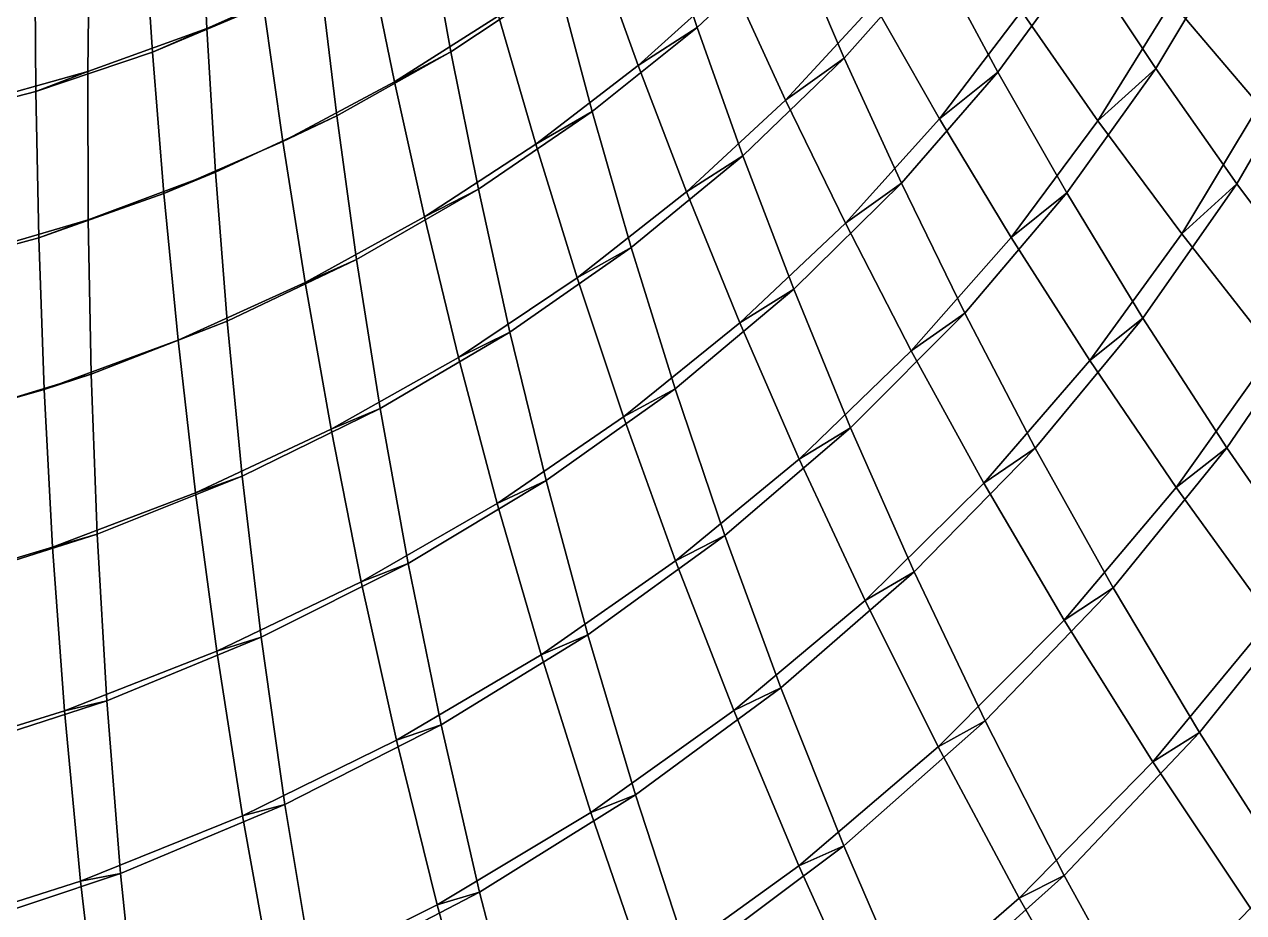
# Model space of a CAD drawing. Header units: metres. Extents: x -2184624 to 1125696, y -1900362 to 1900362.
# Drawn here: x -54499 to 217223, y -829668 to -631854 of the extents above; entities that cross this region are included whole.
import ezdxf

# ---------------------------------------------------------------- set-up
doc = ezdxf.new("R2010")
doc.units = ezdxf.units.M

msp = doc.modelspace()

# ---------------------------------------------------------------- linework, layer by layer
at = {"layer": '1'}
for points in [[(106311.33, -586715.3, 227194.83), (116724.2, -612525.06, 232742.3), (95419.22, -632519.75, 255315.92), (86287.414, -605025.7, 249606.55)], [(228441.95, -584960.7, 140758.81), (247906.98, -605997.6, 143625.12), (233449.92, -636762.44, 172460.73), (214577.38, -613387.1, 169449.06)], [(8333.978, -591928.3, 296747), (11428.114, -621492.1, 304171.9), (-13811.15, -632799.4, 322731.16), (-15217.92, -602048.56, 315168)], [(135839.6, -591542.5, 209004.34), (148505.39, -616531.4, 213841.36), (128230.28, -639358.4, 237723.64), (116724.2, -612525.06, 232742.3)], [(197346.31, -590759.3, 165954.2), (214577.38, -613387.1, 169449.06), (197680.16, -641671.6, 196420.25), (181269.16, -616867.5, 192792.16)], [(57490.008, -594223.75, 264517.16), (64335.727, -622185.7, 270984.03), (40570.33, -637982.4, 291384.34), (35238.26, -608581.6, 284783.38)], [(166318.62, -592930.3, 188640.03), (181269.16, -616867.5, 192792.16), (162448.34, -642478.25, 218127.55), (148505.39, -616531.4, 213841.36)], [(92023.39, -596927.44, 207324.55), (103050.484, -622329.94, 212436.95), (82309.84, -641007.9, 234837.77), (72580.164, -613960.56, 229524.77)], [(-4922.662, -598559.44, 277058.38), (-1210.786, -627658.25, 284162.6), (-25915.357, -638071.5, 302708.28), (-27938.646, -607800.56, 295435.44)], [(214526.95, -600469.06, 120515.016), (234738.89, -621177.5, 122754.22), (220718.2, -649841.06, 151077.08), (201167.94, -626877, 148636.44)], [(-15217.92, -602048.56, 315168), (-13811.15, -632799.4, 322731.16), (-40341.93, -642368.2, 340508.25), (-39957.086, -610547, 332833.84)], [(-25915.357, -638071.5, 302708.28), (-13811.15, -632799.4, 322731.16), (-15217.92, -602048.56, 315168), (-27938.646, -607800.56, 295435.44)], [(-27938.646, -607800.56, 295435.44), (-15217.92, -602048.56, 315168), (-13811.15, -632799.4, 322731.16), (-25915.357, -638071.5, 302708.28)], [(43743.203, -602425.9, 244671.45), (51194.492, -629940.44, 250766.89), (27982.383, -644651.9, 271093.97), (22052.129, -615723.25, 264829.94)], [(121586.95, -602773.1, 188964.88), (134876.58, -627366.9, 193331.7), (115155.28, -648720.25, 216990.42), (103050.484, -622329.94, 212436.95)], [(86287.414, -605025.7, 249606.55), (95419.22, -632519.75, 255315.92), (72032.65, -651274.7, 276793.28), (64335.727, -622185.7, 270984.03)], [(82309.84, -641007.9, 234837.77), (95419.22, -632519.75, 255315.92), (86287.414, -605025.7, 249606.55), (72580.164, -613960.56, 229524.77)], [(72580.164, -613960.56, 229524.77), (86287.414, -605025.7, 249606.55), (95419.22, -632519.75, 255315.92), (82309.84, -641007.9, 234837.77)], [(152121.88, -605362.06, 168469.03), (167718.84, -628921, 172108), (149429.72, -652878, 197151.14), (134876.58, -627366.9, 193331.7)], [(183251.12, -604605.3, 145706.58), (201167.94, -626877, 148636.44), (184765.03, -653299.9, 175222.06), (167718.84, -628921, 172108)], [(-27938.646, -607800.56, 295435.44), (-25915.357, -638071.5, 302708.28), (-51923.375, -646824.56, 320505.94), (-52155.203, -615493.1, 313093.22)], [(35238.26, -608581.6, 284783.38), (40570.33, -637982.4, 291384.34), (15119.504, -652226.9, 310865.9), (11428.114, -621492.1, 304171.9)], [(27982.383, -644651.9, 271093.97), (40570.33, -637982.4, 291384.34), (35238.26, -608581.6, 284783.38), (22052.129, -615723.25, 264829.94)], [(22052.129, -615723.25, 264829.94), (35238.26, -608581.6, 284783.38), (40570.33, -637982.4, 291384.34), (27982.383, -644651.9, 271093.97)], [(-39957.086, -610547, 332833.84), (-40341.93, -642368.2, 340508.25), (-68019.62, -650084.4, 357548.12), (-65749.97, -617317.25, 349783.5)], [(-51923.375, -646824.56, 320505.94), (-40341.93, -642368.2, 340508.25), (-39957.086, -610547, 332833.84), (-52155.203, -615493.1, 313093.22)], [(-52155.203, -615493.1, 313093.22), (-39957.086, -610547, 332833.84), (-40341.93, -642368.2, 340508.25), (-51923.375, -646824.56, 320505.94)], [(72580.164, -613960.56, 229524.77), (82309.84, -641007.9, 234837.77), (59476.008, -658552.44, 256217.4), (51194.492, -629940.44, 250766.89)], [(103050.484, -622329.94, 212436.95), (116724.2, -612525.06, 232742.3), (95419.22, -632519.75, 255315.92), (82309.84, -641007.9, 234837.77)], [(82309.84, -641007.9, 234837.77), (95419.22, -632519.75, 255315.92), (116724.2, -612525.06, 232742.3), (103050.484, -622329.94, 212436.95)], [(116724.2, -612525.06, 232742.3), (128230.28, -639358.4, 237723.64), (105592.66, -661114.25, 260366.83), (95419.22, -632519.75, 255315.92)], [(115155.28, -648720.25, 216990.42), (128230.28, -639358.4, 237723.64), (116724.2, -612525.06, 232742.3), (103050.484, -622329.94, 212436.95)], [(103050.484, -622329.94, 212436.95), (116724.2, -612525.06, 232742.3), (128230.28, -639358.4, 237723.64), (115155.28, -648720.25, 216990.42)], [(201167.94, -626877, 148636.44), (214577.38, -613387.1, 169449.06), (197680.16, -641671.6, 196420.25), (184765.03, -653299.9, 175222.06)], [(184765.03, -653299.9, 175222.06), (197680.16, -641671.6, 196420.25), (214577.38, -613387.1, 169449.06), (201167.94, -626877, 148636.44)], [(214577.38, -613387.1, 169449.06), (233449.92, -636762.44, 172460.73), (215715.53, -667347.8, 199442.75), (197680.16, -641671.6, 196420.25)], [(220718.2, -649841.06, 151077.08), (233449.92, -636762.44, 172460.73), (214577.38, -613387.1, 169449.06), (201167.94, -626877, 148636.44)], [(201167.94, -626877, 148636.44), (214577.38, -613387.1, 169449.06), (233449.92, -636762.44, 172460.73), (220718.2, -649841.06, 151077.08)], [(-52155.203, -615493.1, 313093.22), (-51923.375, -646824.56, 320505.94), (-79089.99, -653798.9, 337593.7), (-77438.58, -621527.5, 330064.06)], [(22052.129, -615723.25, 264829.94), (27982.383, -644651.9, 271093.97), (3073.49, -657902.5, 290552.47), (-1210.786, -627658.25, 284162.6)], [(134876.58, -627366.9, 193331.7), (148505.39, -616531.4, 213841.36), (128230.28, -639358.4, 237723.64), (115155.28, -648720.25, 216990.42)], [(115155.28, -648720.25, 216990.42), (128230.28, -639358.4, 237723.64), (148505.39, -616531.4, 213841.36), (134876.58, -627366.9, 193331.7)], [(148505.39, -616531.4, 213841.36), (162448.34, -642478.25, 218127.55), (140970.81, -667241.3, 242053.42), (128230.28, -639358.4, 237723.64)], [(149429.72, -652878, 197151.14), (162448.34, -642478.25, 218127.55), (148505.39, -616531.4, 213841.36), (134876.58, -627366.9, 193331.7)], [(134876.58, -627366.9, 193331.7), (148505.39, -616531.4, 213841.36), (162448.34, -642478.25, 218127.55), (149429.72, -652878, 197151.14)], [(167718.84, -628921, 172108), (181269.16, -616867.5, 192792.16), (162448.34, -642478.25, 218127.55), (149429.72, -652878, 197151.14)], [(149429.72, -652878, 197151.14), (162448.34, -642478.25, 218127.55), (181269.16, -616867.5, 192792.16), (167718.84, -628921, 172108)], [(181269.16, -616867.5, 192792.16), (197680.16, -641671.6, 196420.25), (177820.27, -669399.56, 221778.89), (162448.34, -642478.25, 218127.55)], [(184765.03, -653299.9, 175222.06), (197680.16, -641671.6, 196420.25), (181269.16, -616867.5, 192792.16), (167718.84, -628921, 172108)], [(167718.84, -628921, 172108), (181269.16, -616867.5, 192792.16), (197680.16, -641671.6, 196420.25), (184765.03, -653299.9, 175222.06)], [(-1210.786, -627658.25, 284162.6), (11428.114, -621492.1, 304171.9), (-13811.15, -632799.4, 322731.16), (-25915.357, -638071.5, 302708.28)], [(-25915.357, -638071.5, 302708.28), (-13811.15, -632799.4, 322731.16), (11428.114, -621492.1, 304171.9), (-1210.786, -627658.25, 284162.6)], [(11428.114, -621492.1, 304171.9), (15119.504, -652226.9, 310865.9), (-11877.299, -664752.06, 329485.56), (-13811.15, -632799.4, 322731.16)], [(3073.49, -657902.5, 290552.47), (15119.504, -652226.9, 310865.9), (11428.114, -621492.1, 304171.9), (-1210.786, -627658.25, 284162.6)], [(-1210.786, -627658.25, 284162.6), (11428.114, -621492.1, 304171.9), (15119.504, -652226.9, 310865.9), (3073.49, -657902.5, 290552.47)], [(51194.492, -629940.44, 250766.89), (64335.727, -622185.7, 270984.03), (40570.33, -637982.4, 291384.34), (27982.383, -644651.9, 271093.97)], [(27982.383, -644651.9, 271093.97), (40570.33, -637982.4, 291384.34), (64335.727, -622185.7, 270984.03), (51194.492, -629940.44, 250766.89)], [(64335.727, -622185.7, 270984.03), (72032.65, -651274.7, 276793.28), (46689.637, -668563.44, 297243.75), (40570.33, -637982.4, 291384.34)], [(59476.008, -658552.44, 256217.4), (72032.65, -651274.7, 276793.28), (64335.727, -622185.7, 270984.03), (51194.492, -629940.44, 250766.89)], [(51194.492, -629940.44, 250766.89), (64335.727, -622185.7, 270984.03), (72032.65, -651274.7, 276793.28), (59476.008, -658552.44, 256217.4)], [(103050.484, -622329.94, 212436.95), (115155.28, -648720.25, 216990.42), (93061.3, -669122.75, 239502.05), (82309.84, -641007.9, 234837.77)], [(-1210.786, -627658.25, 284162.6), (3073.49, -657902.5, 290552.47), (-23391.928, -669520.94, 309189.38), (-25915.357, -638071.5, 302708.28)], [(134876.58, -627366.9, 193331.7), (149429.72, -652878, 197151.14), (128475.875, -676123.3, 220898.98), (115155.28, -648720.25, 216990.42)], [(201167.94, -626877, 148636.44), (220718.2, -649841.06, 151077.08), (203420.06, -678501.3, 177730.1), (184765.03, -653299.9, 175222.06)], [(51194.492, -629940.44, 250766.89), (59476.008, -658552.44, 256217.4), (34675.95, -674733.44, 276630.38), (27982.383, -644651.9, 271093.97)], [(167718.84, -628921, 172108), (184765.03, -653299.9, 175222.06), (165394.55, -679321.06, 200339.08), (149429.72, -652878, 197151.14)], [(-25915.357, -638071.5, 302708.28), (-13811.15, -632799.4, 322731.16), (-40341.93, -642368.2, 340508.25), (-51923.375, -646824.56, 320505.94)], [(-51923.375, -646824.56, 320505.94), (-40341.93, -642368.2, 340508.25), (-13811.15, -632799.4, 322731.16), (-25915.357, -638071.5, 302708.28)], [(-13811.15, -632799.4, 322731.16), (-11877.299, -664752.06, 329485.56), (-40271.125, -675415.06, 347298.2), (-40341.93, -642368.2, 340508.25)], [(-23391.928, -669520.94, 309189.38), (-11877.299, -664752.06, 329485.56), (-13811.15, -632799.4, 322731.16), (-25915.357, -638071.5, 302708.28)], [(-25915.357, -638071.5, 302708.28), (-13811.15, -632799.4, 322731.16), (-11877.299, -664752.06, 329485.56), (-23391.928, -669520.94, 309189.38)], [(82309.84, -641007.9, 234837.77), (95419.22, -632519.75, 255315.92), (72032.65, -651274.7, 276793.28), (59476.008, -658552.44, 256217.4)], [(59476.008, -658552.44, 256217.4), (72032.65, -651274.7, 276793.28), (95419.22, -632519.75, 255315.92), (82309.84, -641007.9, 234837.77)], [(95419.22, -632519.75, 255315.92), (105592.66, -661114.25, 260366.83), (80712.016, -681530.4, 281853.94), (72032.65, -651274.7, 276793.28)], [(93061.3, -669122.75, 239502.05), (105592.66, -661114.25, 260366.83), (95419.22, -632519.75, 255315.92), (82309.84, -641007.9, 234837.77)], [(82309.84, -641007.9, 234837.77), (95419.22, -632519.75, 255315.92), (105592.66, -661114.25, 260366.83), (93061.3, -669122.75, 239502.05)], [(-25915.357, -638071.5, 302708.28), (-23391.928, -669520.94, 309189.38), (-51264.36, -679359.7, 327051.06), (-51923.375, -646824.56, 320505.94)], [(27982.383, -644651.9, 271093.97), (40570.33, -637982.4, 291384.34), (15119.504, -652226.9, 310865.9), (3073.49, -657902.5, 290552.47)], [(3073.49, -657902.5, 290552.47), (15119.504, -652226.9, 310865.9), (40570.33, -637982.4, 291384.34), (27982.383, -644651.9, 271093.97)], [(40570.33, -637982.4, 291384.34), (46689.637, -668563.44, 297243.75), (19529.512, -684184.5, 316736.56), (15119.504, -652226.9, 310865.9)], [(34675.95, -674733.44, 276630.38), (46689.637, -668563.44, 297243.75), (40570.33, -637982.4, 291384.34), (27982.383, -644651.9, 271093.97)], [(27982.383, -644651.9, 271093.97), (40570.33, -637982.4, 291384.34), (46689.637, -668563.44, 297243.75), (34675.95, -674733.44, 276630.38)], [(220718.2, -649841.06, 151077.08), (233449.92, -636762.44, 172460.73), (215715.53, -667347.8, 199442.75), (203420.06, -678501.3, 177730.1)], [(203420.06, -678501.3, 177730.1), (215715.53, -667347.8, 199442.75), (233449.92, -636762.44, 172460.73), (220718.2, -649841.06, 151077.08)], [(233449.92, -636762.44, 172460.73), (254142.47, -660877.5, 174911.75), (235551.58, -693893.06, 201771.42), (215715.53, -667347.8, 199442.75)], [(82309.84, -641007.9, 234837.77), (93061.3, -669122.75, 239502.05), (68716.78, -688301.1, 260930.64), (59476.008, -658552.44, 256217.4)], [(115155.28, -648720.25, 216990.42), (128230.28, -639358.4, 237723.64), (105592.66, -661114.25, 260366.83), (93061.3, -669122.75, 239502.05)], [(93061.3, -669122.75, 239502.05), (105592.66, -661114.25, 260366.83), (128230.28, -639358.4, 237723.64), (115155.28, -648720.25, 216990.42)], [(128230.28, -639358.4, 237723.64), (140970.81, -667241.3, 242053.42), (116948.07, -690839.1, 264668.12), (105592.66, -661114.25, 260366.83)], [(128475.875, -676123.3, 220898.98), (140970.81, -667241.3, 242053.42), (128230.28, -639358.4, 237723.64), (115155.28, -648720.25, 216990.42)], [(115155.28, -648720.25, 216990.42), (128230.28, -639358.4, 237723.64), (140970.81, -667241.3, 242053.42), (128475.875, -676123.3, 220898.98)], [(-51923.375, -646824.56, 320505.94), (-40341.93, -642368.2, 340508.25), (-68019.62, -650084.4, 357548.12), (-79089.99, -653798.9, 337593.7)], [(-79089.99, -653798.9, 337593.7), (-68019.62, -650084.4, 357548.12), (-40341.93, -642368.2, 340508.25), (-51923.375, -646824.56, 320505.94)], [(-40341.93, -642368.2, 340508.25), (-40271.125, -675415.06, 347298.2), (-69907.16, -684094.2, 364354.7), (-68019.62, -650084.4, 357548.12)], [(-51264.36, -679359.7, 327051.06), (-40271.125, -675415.06, 347298.2), (-40341.93, -642368.2, 340508.25), (-51923.375, -646824.56, 320505.94)], [(-51923.375, -646824.56, 320505.94), (-40341.93, -642368.2, 340508.25), (-40271.125, -675415.06, 347298.2), (-51264.36, -679359.7, 327051.06)], [(149429.72, -652878, 197151.14), (162448.34, -642478.25, 218127.55), (140970.81, -667241.3, 242053.42), (128475.875, -676123.3, 220898.98)], [(128475.875, -676123.3, 220898.98), (140970.81, -667241.3, 242053.42), (162448.34, -642478.25, 218127.55), (149429.72, -652878, 197151.14)], [(162448.34, -642478.25, 218127.55), (177820.27, -669399.56, 221778.89), (155096.3, -696194.5, 245640.7), (140970.81, -667241.3, 242053.42)], [(165394.55, -679321.06, 200339.08), (177820.27, -669399.56, 221778.89), (162448.34, -642478.25, 218127.55), (149429.72, -652878, 197151.14)], [(149429.72, -652878, 197151.14), (162448.34, -642478.25, 218127.55), (177820.27, -669399.56, 221778.89), (165394.55, -679321.06, 200339.08)], [(184765.03, -653299.9, 175222.06), (197680.16, -641671.6, 196420.25), (177820.27, -669399.56, 221778.89), (165394.55, -679321.06, 200339.08)], [(165394.55, -679321.06, 200339.08), (177820.27, -669399.56, 221778.89), (197680.16, -641671.6, 196420.25), (184765.03, -653299.9, 175222.06)], [(197680.16, -641671.6, 196420.25), (215715.53, -667347.8, 199442.75), (194783.39, -697304.7, 224705.27), (177820.27, -669399.56, 221778.89)], [(203420.06, -678501.3, 177730.1), (215715.53, -667347.8, 199442.75), (197680.16, -641671.6, 196420.25), (184765.03, -653299.9, 175222.06)], [(184765.03, -653299.9, 175222.06), (197680.16, -641671.6, 196420.25), (215715.53, -667347.8, 199442.75), (203420.06, -678501.3, 177730.1)], [(27982.383, -644651.9, 271093.97), (34675.95, -674733.44, 276630.38), (8050.245, -689344.4, 296133.5), (3073.49, -657902.5, 290552.47)], [(-51923.375, -646824.56, 320505.94), (-51264.36, -679359.7, 327051.06), (-80388.84, -687292.56, 344181.7), (-79089.99, -653798.9, 337593.7)], [(115155.28, -648720.25, 216990.42), (128475.875, -676123.3, 220898.98), (104972.195, -698334.5, 243425.53), (93061.3, -669122.75, 239502.05)], [(59476.008, -658552.44, 256217.4), (72032.65, -651274.7, 276793.28), (46689.637, -668563.44, 297243.75), (34675.95, -674733.44, 276630.38)], [(34675.95, -674733.44, 276630.38), (46689.637, -668563.44, 297243.75), (72032.65, -651274.7, 276793.28), (59476.008, -658552.44, 256217.4)], [(72032.65, -651274.7, 276793.28), (80712.016, -681530.4, 281853.94), (53725.7, -700366.94, 302267.5), (46689.637, -668563.44, 297243.75)], [(68716.78, -688301.1, 260930.64), (80712.016, -681530.4, 281853.94), (72032.65, -651274.7, 276793.28), (59476.008, -658552.44, 256217.4)], [(59476.008, -658552.44, 256217.4), (72032.65, -651274.7, 276793.28), (80712.016, -681530.4, 281853.94), (68716.78, -688301.1, 260930.64)], [(220718.2, -649841.06, 151077.08), (242075.19, -673485.9, 152952.06), (223855.45, -704519.44, 179544.17), (203420.06, -678501.3, 177730.1)], [(3073.49, -657902.5, 290552.47), (15119.504, -652226.9, 310865.9), (-11877.299, -664752.06, 329485.56), (-23391.928, -669520.94, 309189.38)], [(-23391.928, -669520.94, 309189.38), (-11877.299, -664752.06, 329485.56), (15119.504, -652226.9, 310865.9), (3073.49, -657902.5, 290552.47)], [(15119.504, -652226.9, 310865.9), (19529.512, -684184.5, 316736.56), (-9296.822, -697962.94, 335337.84), (-11877.299, -664752.06, 329485.56)], [(8050.245, -689344.4, 296133.5), (19529.512, -684184.5, 316736.56), (15119.504, -652226.9, 310865.9), (3073.49, -657902.5, 290552.47)], [(3073.49, -657902.5, 290552.47), (15119.504, -652226.9, 310865.9), (19529.512, -684184.5, 316736.56), (8050.245, -689344.4, 296133.5)], [(149429.72, -652878, 197151.14), (165394.55, -679321.06, 200339.08), (143159.45, -704558.4, 224071.23), (128475.875, -676123.3, 220898.98)], [(184765.03, -653299.9, 175222.06), (203420.06, -678501.3, 177730.1), (182929.33, -706703.56, 202805.27), (165394.55, -679321.06, 200339.08)], [(3073.49, -657902.5, 290552.47), (8050.245, -689344.4, 296133.5), (-20249.547, -702205.2, 314782.72), (-23391.928, -669520.94, 309189.38)], [(59476.008, -658552.44, 256217.4), (68716.78, -688301.1, 260930.64), (42260.62, -706009.8, 281343.25), (34675.95, -674733.44, 276630.38)], [(93061.3, -669122.75, 239502.05), (105592.66, -661114.25, 260366.83), (80712.016, -681530.4, 281853.94), (68716.78, -688301.1, 260930.64)], [(68716.78, -688301.1, 260930.64), (80712.016, -681530.4, 281853.94), (105592.66, -661114.25, 260366.83), (93061.3, -669122.75, 239502.05)], [(105592.66, -661114.25, 260366.83), (116948.07, -690839.1, 264668.12), (90512.09, -712986.44, 286070.75), (80712.016, -681530.4, 281853.94)], [(104972.195, -698334.5, 243425.53), (116948.07, -690839.1, 264668.12), (105592.66, -661114.25, 260366.83), (93061.3, -669122.75, 239502.05)], [(93061.3, -669122.75, 239502.05), (105592.66, -661114.25, 260366.83), (116948.07, -690839.1, 264668.12), (104972.195, -698334.5, 243425.53)], [(-23391.928, -669520.94, 309189.38), (-11877.299, -664752.06, 329485.56), (-40271.125, -675415.06, 347298.2), (-51264.36, -679359.7, 327051.06)], [(-51264.36, -679359.7, 327051.06), (-40271.125, -675415.06, 347298.2), (-11877.299, -664752.06, 329485.56), (-23391.928, -669520.94, 309189.38)], [(-11877.299, -664752.06, 329485.56), (-9296.822, -697962.94, 335337.84), (-39628.895, -709747.56, 353110), (-40271.125, -675415.06, 347298.2)], [(-20249.547, -702205.2, 314782.72), (-9296.822, -697962.94, 335337.84), (-11877.299, -664752.06, 329485.56), (-23391.928, -669520.94, 309189.38)], [(-23391.928, -669520.94, 309189.38), (-11877.299, -664752.06, 329485.56), (-9296.822, -697962.94, 335337.84), (-20249.547, -702205.2, 314782.72)], [(128475.875, -676123.3, 220898.98), (140970.81, -667241.3, 242053.42), (116948.07, -690839.1, 264668.12), (104972.195, -698334.5, 243425.53)], [(104972.195, -698334.5, 243425.53), (116948.07, -690839.1, 264668.12), (140970.81, -667241.3, 242053.42), (128475.875, -676123.3, 220898.98)], [(140970.81, -667241.3, 242053.42), (155096.3, -696194.5, 245640.7), (129632.85, -721718, 268123.5), (116948.07, -690839.1, 264668.12)], [(143159.45, -704558.4, 224071.23), (155096.3, -696194.5, 245640.7), (140970.81, -667241.3, 242053.42), (128475.875, -676123.3, 220898.98)], [(128475.875, -676123.3, 220898.98), (140970.81, -667241.3, 242053.42), (155096.3, -696194.5, 245640.7), (143159.45, -704558.4, 224071.23)], [(203420.06, -678501.3, 177730.1), (215715.53, -667347.8, 199442.75), (194783.39, -697304.7, 224705.27), (182929.33, -706703.56, 202805.27)], [(182929.33, -706703.56, 202805.27), (194783.39, -697304.7, 224705.27), (215715.53, -667347.8, 199442.75), (203420.06, -678501.3, 177730.1)], [(215715.53, -667347.8, 199442.75), (235551.58, -693893.06, 201771.42), (213509.45, -726194.44, 226809.66), (194783.39, -697304.7, 224705.27)], [(223855.45, -704519.44, 179544.17), (235551.58, -693893.06, 201771.42), (215715.53, -667347.8, 199442.75), (203420.06, -678501.3, 177730.1)], [(203420.06, -678501.3, 177730.1), (215715.53, -667347.8, 199442.75), (235551.58, -693893.06, 201771.42), (223855.45, -704519.44, 179544.17)], [(-23391.928, -669520.94, 309189.38), (-20249.547, -702205.2, 314782.72), (-50062.684, -713158.94, 332632.12), (-51264.36, -679359.7, 327051.06)], [(34675.95, -674733.44, 276630.38), (46689.637, -668563.44, 297243.75), (19529.512, -684184.5, 316736.56), (8050.245, -689344.4, 296133.5)], [(8050.245, -689344.4, 296133.5), (19529.512, -684184.5, 316736.56), (46689.637, -668563.44, 297243.75), (34675.95, -674733.44, 276630.38)], [(46689.637, -668563.44, 297243.75), (53725.7, -700366.94, 302267.5), (24785.22, -717412.3, 321688.22), (19529.512, -684184.5, 316736.56)], [(42260.62, -706009.8, 281343.25), (53725.7, -700366.94, 302267.5), (46689.637, -668563.44, 297243.75), (34675.95, -674733.44, 276630.38)], [(34675.95, -674733.44, 276630.38), (46689.637, -668563.44, 297243.75), (53725.7, -700366.94, 302267.5), (42260.62, -706009.8, 281343.25)], [(93061.3, -669122.75, 239502.05), (104972.195, -698334.5, 243425.53), (79052.89, -719219.56, 264809.94), (68716.78, -688301.1, 260930.64)], [(165394.55, -679321.06, 200339.08), (177820.27, -669399.56, 221778.89), (155096.3, -696194.5, 245640.7), (143159.45, -704558.4, 224071.23)], [(143159.45, -704558.4, 224071.23), (155096.3, -696194.5, 245640.7), (177820.27, -669399.56, 221778.89), (165394.55, -679321.06, 200339.08)], [(177820.27, -669399.56, 221778.89), (194783.39, -697304.7, 224705.27), (170765.28, -726230.3, 248388.42), (155096.3, -696194.5, 245640.7)], [(182929.33, -706703.56, 202805.27), (194783.39, -697304.7, 224705.27), (177820.27, -669399.56, 221778.89), (165394.55, -679321.06, 200339.08)], [(165394.55, -679321.06, 200339.08), (177820.27, -669399.56, 221778.89), (194783.39, -697304.7, 224705.27), (182929.33, -706703.56, 202805.27)], [(-51264.36, -679359.7, 327051.06), (-40271.125, -675415.06, 347298.2), (-69907.16, -684094.2, 364354.7), (-80388.84, -687292.56, 344181.7)], [(-80388.84, -687292.56, 344181.7), (-69907.16, -684094.2, 364354.7), (-40271.125, -675415.06, 347298.2), (-51264.36, -679359.7, 327051.06)], [(-40271.125, -675415.06, 347298.2), (-39628.895, -709747.56, 353110), (-71300.01, -719410.56, 370110.28), (-69907.16, -684094.2, 364354.7)], [(-50062.684, -713158.94, 332632.12), (-39628.895, -709747.56, 353110), (-40271.125, -675415.06, 347298.2), (-51264.36, -679359.7, 327051.06)], [(-51264.36, -679359.7, 327051.06), (-40271.125, -675415.06, 347298.2), (-39628.895, -709747.56, 353110), (-50062.684, -713158.94, 332632.12)], [(34675.95, -674733.44, 276630.38), (42260.62, -706009.8, 281343.25), (13845.311, -722031.2, 300807.78), (8050.245, -689344.4, 296133.5)], [(128475.875, -676123.3, 220898.98), (143159.45, -704558.4, 224071.23), (118187.086, -728665.6, 246510.77), (104972.195, -698334.5, 243425.53)], [(203420.06, -678501.3, 177730.1), (223855.45, -704519.44, 179544.17), (202201.55, -735024.2, 204452.53), (182929.33, -706703.56, 202805.27)], [(-51264.36, -679359.7, 327051.06), (-50062.684, -713158.94, 332632.12), (-81222.445, -722072.56, 349732.1), (-80388.84, -687292.56, 344181.7)], [(68716.78, -688301.1, 260930.64), (80712.016, -681530.4, 281853.94), (53725.7, -700366.94, 302267.5), (42260.62, -706009.8, 281343.25)], [(42260.62, -706009.8, 281343.25), (53725.7, -700366.94, 302267.5), (80712.016, -681530.4, 281853.94), (68716.78, -688301.1, 260930.64)], [(80712.016, -681530.4, 281853.94), (90512.09, -712986.44, 286070.75), (61813.664, -733430.9, 306357.72), (53725.7, -700366.94, 302267.5)], [(79052.89, -719219.56, 264809.94), (90512.09, -712986.44, 286070.75), (80712.016, -681530.4, 281853.94), (68716.78, -688301.1, 260930.64)], [(68716.78, -688301.1, 260930.64), (80712.016, -681530.4, 281853.94), (90512.09, -712986.44, 286070.75), (79052.89, -719219.56, 264809.94)], [(165394.55, -679321.06, 200339.08), (182929.33, -706703.56, 202805.27), (159361.12, -734036.2, 226409.33), (143159.45, -704558.4, 224071.23)], [(8050.245, -689344.4, 296133.5), (19529.512, -684184.5, 316736.56), (-9296.822, -697962.94, 335337.84), (-20249.547, -702205.2, 314782.72)], [(-20249.547, -702205.2, 314782.72), (-9296.822, -697962.94, 335337.84), (19529.512, -684184.5, 316736.56), (8050.245, -689344.4, 296133.5)], [(19529.512, -684184.5, 316736.56), (24785.22, -717412.3, 321688.22), (-5945.98, -732482.8, 340191.25), (-9296.822, -697962.94, 335337.84)], [(13845.311, -722031.2, 300807.78), (24785.22, -717412.3, 321688.22), (19529.512, -684184.5, 316736.56), (8050.245, -689344.4, 296133.5)], [(8050.245, -689344.4, 296133.5), (19529.512, -684184.5, 316736.56), (24785.22, -717412.3, 321688.22), (13845.311, -722031.2, 300807.78)], [(8050.245, -689344.4, 296133.5), (13845.311, -722031.2, 300807.78), (-16365.318, -736174.94, 319389.25), (-20249.547, -702205.2, 314782.72)], [(68716.78, -688301.1, 260930.64), (79052.89, -719219.56, 264809.94), (50869.844, -738518.75, 285132.78), (42260.62, -706009.8, 281343.25)], [(104972.195, -698334.5, 243425.53), (116948.07, -690839.1, 264668.12), (90512.09, -712986.44, 286070.75), (79052.89, -719219.56, 264809.94)], [(79052.89, -719219.56, 264809.94), (90512.09, -712986.44, 286070.75), (116948.07, -690839.1, 264668.12), (104972.195, -698334.5, 243425.53)], [(116948.07, -690839.1, 264668.12), (129632.85, -721718, 268123.5), (101576.68, -745669.94, 289343.75), (90512.09, -712986.44, 286070.75)], [(118187.086, -728665.6, 246510.77), (129632.85, -721718, 268123.5), (116948.07, -690839.1, 264668.12), (104972.195, -698334.5, 243425.53)], [(104972.195, -698334.5, 243425.53), (116948.07, -690839.1, 264668.12), (129632.85, -721718, 268123.5), (118187.086, -728665.6, 246510.77)], [(223855.45, -704519.44, 179544.17), (235551.58, -693893.06, 201771.42), (213509.45, -726194.44, 226809.66), (202201.55, -735024.2, 204452.53)], [(202201.55, -735024.2, 204452.53), (213509.45, -726194.44, 226809.66), (235551.58, -693893.06, 201771.42), (223855.45, -704519.44, 179544.17)], [(235551.58, -693893.06, 201771.42), (257375.75, -721294.94, 203309.84), (234178.84, -756060.56, 227987.28), (213509.45, -726194.44, 226809.66)], [(-20249.547, -702205.2, 314782.72), (-9296.822, -697962.94, 335337.84), (-39628.895, -709747.56, 353110), (-50062.684, -713158.94, 332632.12)], [(-50062.684, -713158.94, 332632.12), (-39628.895, -709747.56, 353110), (-9296.822, -697962.94, 335337.84), (-20249.547, -702205.2, 314782.72)], [(-9296.822, -697962.94, 335337.84), (-5945.98, -732482.8, 340191.25), (-38294.945, -745420.44, 357846.66), (-39628.895, -709747.56, 353110)], [(-16365.318, -736174.94, 319389.25), (-5945.98, -732482.8, 340191.25), (-9296.822, -697962.94, 335337.84), (-20249.547, -702205.2, 314782.72)], [(-20249.547, -702205.2, 314782.72), (-9296.822, -697962.94, 335337.84), (-5945.98, -732482.8, 340191.25), (-16365.318, -736174.94, 319389.25)], [(143159.45, -704558.4, 224071.23), (155096.3, -696194.5, 245640.7), (129632.85, -721718, 268123.5), (118187.086, -728665.6, 246510.77)], [(118187.086, -728665.6, 246510.77), (129632.85, -721718, 268123.5), (155096.3, -696194.5, 245640.7), (143159.45, -704558.4, 224071.23)], [(155096.3, -696194.5, 245640.7), (170765.28, -726230.3, 248388.42), (143801.47, -753767.25, 270631.12), (129632.85, -721718, 268123.5)], [(159361.12, -734036.2, 226409.33), (170765.28, -726230.3, 248388.42), (155096.3, -696194.5, 245640.7), (143159.45, -704558.4, 224071.23)], [(143159.45, -704558.4, 224071.23), (155096.3, -696194.5, 245640.7), (170765.28, -726230.3, 248388.42), (159361.12, -734036.2, 226409.33)], [(182929.33, -706703.56, 202805.27), (194783.39, -697304.7, 224705.27), (170765.28, -726230.3, 248388.42), (159361.12, -734036.2, 226409.33)], [(159361.12, -734036.2, 226409.33), (170765.28, -726230.3, 248388.42), (194783.39, -697304.7, 224705.27), (182929.33, -706703.56, 202805.27)], [(194783.39, -697304.7, 224705.27), (213509.45, -726194.44, 226809.66), (188144.12, -757353.56, 250192.95), (170765.28, -726230.3, 248388.42)], [(202201.55, -735024.2, 204452.53), (213509.45, -726194.44, 226809.66), (194783.39, -697304.7, 224705.27), (182929.33, -706703.56, 202805.27)], [(182929.33, -706703.56, 202805.27), (194783.39, -697304.7, 224705.27), (213509.45, -726194.44, 226809.66), (202201.55, -735024.2, 204452.53)], [(42260.62, -706009.8, 281343.25), (53725.7, -700366.94, 302267.5), (24785.22, -717412.3, 321688.22), (13845.311, -722031.2, 300807.78)], [(13845.311, -722031.2, 300807.78), (24785.22, -717412.3, 321688.22), (53725.7, -700366.94, 302267.5), (42260.62, -706009.8, 281343.25)], [(53725.7, -700366.94, 302267.5), (61813.664, -733430.9, 306357.72), (31018.227, -751951.7, 325620.84), (24785.22, -717412.3, 321688.22)], [(50869.844, -738518.75, 285132.78), (61813.664, -733430.9, 306357.72), (53725.7, -700366.94, 302267.5), (42260.62, -706009.8, 281343.25)], [(42260.62, -706009.8, 281343.25), (53725.7, -700366.94, 302267.5), (61813.664, -733430.9, 306357.72), (50869.844, -738518.75, 285132.78)], [(104972.195, -698334.5, 243425.53), (118187.086, -728665.6, 246510.77), (90625.73, -751333.94, 267753.8), (79052.89, -719219.56, 264809.94)], [(-20249.547, -702205.2, 314782.72), (-16365.318, -736174.94, 319389.25), (-48198.438, -748276.7, 337149.47), (-50062.684, -713158.94, 332632.12)], [(42260.62, -706009.8, 281343.25), (50869.844, -738518.75, 285132.78), (20589.004, -756003.7, 304473.16), (13845.311, -722031.2, 300807.78)], [(143159.45, -704558.4, 224071.23), (159361.12, -734036.2, 226409.33), (132857.5, -760131.1, 248654.81), (118187.086, -728665.6, 246510.77)], [(223855.45, -704519.44, 179544.17), (246253.31, -731338.8, 180568.31), (223386.81, -764272.44, 205175.81), (202201.55, -735024.2, 204452.53)], [(182929.33, -706703.56, 202805.27), (202201.55, -735024.2, 204452.53), (177243.5, -764559.8, 227808.98), (159361.12, -734036.2, 226409.33)], [(-50062.684, -713158.94, 332632.12), (-39628.895, -709747.56, 353110), (-71300.01, -719410.56, 370110.28), (-81222.445, -722072.56, 349732.1)], [(-81222.445, -722072.56, 349732.1), (-71300.01, -719410.56, 370110.28), (-39628.895, -709747.56, 353110), (-50062.684, -713158.94, 332632.12)], [(-39628.895, -709747.56, 353110), (-38294.945, -745420.44, 357846.66), (-72082.22, -756092.06, 374717.94), (-71300.01, -719410.56, 370110.28)], [(-48198.438, -748276.7, 337149.47), (-38294.945, -745420.44, 357846.66), (-39628.895, -709747.56, 353110), (-50062.684, -713158.94, 332632.12)], [(-50062.684, -713158.94, 332632.12), (-39628.895, -709747.56, 353110), (-38294.945, -745420.44, 357846.66), (-48198.438, -748276.7, 337149.47)], [(-50062.684, -713158.94, 332632.12), (-48198.438, -748276.7, 337149.47), (-81474.8, -758197.3, 354145.25), (-81222.445, -722072.56, 349732.1)], [(79052.89, -719219.56, 264809.94), (90512.09, -712986.44, 286070.75), (61813.664, -733430.9, 306357.72), (50869.844, -738518.75, 285132.78)], [(50869.844, -738518.75, 285132.78), (61813.664, -733430.9, 306357.72), (90512.09, -712986.44, 286070.75), (79052.89, -719219.56, 264809.94)], [(90512.09, -712986.44, 286070.75), (101576.68, -745669.94, 289343.75), (71093.82, -767786.4, 309411.53), (61813.664, -733430.9, 306357.72)], [(90625.73, -751333.94, 267753.8), (101576.68, -745669.94, 289343.75), (90512.09, -712986.44, 286070.75), (79052.89, -719219.56, 264809.94)], [(79052.89, -719219.56, 264809.94), (90512.09, -712986.44, 286070.75), (101576.68, -745669.94, 289343.75), (90625.73, -751333.94, 267753.8)], [(13845.311, -722031.2, 300807.78), (24785.22, -717412.3, 321688.22), (-5945.98, -732482.8, 340191.25), (-16365.318, -736174.94, 319389.25)], [(-16365.318, -736174.94, 319389.25), (-5945.98, -732482.8, 340191.25), (24785.22, -717412.3, 321688.22), (13845.311, -722031.2, 300807.78)], [(24785.22, -717412.3, 321688.22), (31018.227, -751951.7, 325620.84), (-1696.899, -768357.2, 343944.8), (-5945.98, -732482.8, 340191.25)], [(20589.004, -756003.7, 304473.16), (31018.227, -751951.7, 325620.84), (24785.22, -717412.3, 321688.22), (13845.311, -722031.2, 300807.78)], [(13845.311, -722031.2, 300807.78), (24785.22, -717412.3, 321688.22), (31018.227, -751951.7, 325620.84), (20589.004, -756003.7, 304473.16)], [(79052.89, -719219.56, 264809.94), (90625.73, -751333.94, 267753.8), (60641.977, -772290.25, 287894.4), (50869.844, -738518.75, 285132.78)], [(13845.311, -722031.2, 300807.78), (20589.004, -756003.7, 304473.16), (-11612.28, -771475.2, 322905.5), (-16365.318, -736174.94, 319389.25)], [(118187.086, -728665.6, 246510.77), (129632.85, -721718, 268123.5), (101576.68, -745669.94, 289343.75), (90625.73, -751333.94, 267753.8)], [(90625.73, -751333.94, 267753.8), (101576.68, -745669.94, 289343.75), (129632.85, -721718, 268123.5), (118187.086, -728665.6, 246510.77)], [(129632.85, -721718, 268123.5), (143801.47, -753767.25, 270631.12), (114055.88, -779600.8, 291567), (101576.68, -745669.94, 289343.75)], [(132857.5, -760131.1, 248654.81), (143801.47, -753767.25, 270631.12), (129632.85, -721718, 268123.5), (118187.086, -728665.6, 246510.77)], [(118187.086, -728665.6, 246510.77), (129632.85, -721718, 268123.5), (143801.47, -753767.25, 270631.12), (132857.5, -760131.1, 248654.81)], [(159361.12, -734036.2, 226409.33), (170765.28, -726230.3, 248388.42), (143801.47, -753767.25, 270631.12), (132857.5, -760131.1, 248654.81)], [(132857.5, -760131.1, 248654.81), (143801.47, -753767.25, 270631.12), (170765.28, -726230.3, 248388.42), (159361.12, -734036.2, 226409.33)], [(170765.28, -726230.3, 248388.42), (188144.12, -757353.56, 250192.95), (159614.31, -786995.1, 272082.38), (143801.47, -753767.25, 270631.12)], [(177243.5, -764559.8, 227808.98), (188144.12, -757353.56, 250192.95), (170765.28, -726230.3, 248388.42), (159361.12, -734036.2, 226409.33)], [(159361.12, -734036.2, 226409.33), (170765.28, -726230.3, 248388.42), (188144.12, -757353.56, 250192.95), (177243.5, -764559.8, 227808.98)], [(202201.55, -735024.2, 204452.53), (213509.45, -726194.44, 226809.66), (188144.12, -757353.56, 250192.95), (177243.5, -764559.8, 227808.98)], [(177243.5, -764559.8, 227808.98), (188144.12, -757353.56, 250192.95), (213509.45, -726194.44, 226809.66), (202201.55, -735024.2, 204452.53)], [(213509.45, -726194.44, 226809.66), (234178.84, -756060.56, 227987.28), (207405.5, -789560.2, 250943.4), (188144.12, -757353.56, 250192.95)], [(223386.81, -764272.44, 205175.81), (234178.84, -756060.56, 227987.28), (213509.45, -726194.44, 226809.66), (202201.55, -735024.2, 204452.53)], [(202201.55, -735024.2, 204452.53), (213509.45, -726194.44, 226809.66), (234178.84, -756060.56, 227987.28), (223386.81, -764272.44, 205175.81)], [(118187.086, -728665.6, 246510.77), (132857.5, -760131.1, 248654.81), (103582.99, -784662.94, 269654.8), (90625.73, -751333.94, 267753.8)], [(-16365.318, -736174.94, 319389.25), (-5945.98, -732482.8, 340191.25), (-38294.945, -745420.44, 357846.66), (-48198.438, -748276.7, 337149.47)], [(-48198.438, -748276.7, 337149.47), (-38294.945, -745420.44, 357846.66), (-5945.98, -732482.8, 340191.25), (-16365.318, -736174.94, 319389.25)], [(-5945.98, -732482.8, 340191.25), (-1696.899, -768357.2, 343944.8), (-36145.574, -782483.4, 361406.88), (-38294.945, -745420.44, 357846.66)], [(-11612.28, -771475.2, 322905.5), (-1696.899, -768357.2, 343944.8), (-5945.98, -732482.8, 340191.25), (-16365.318, -736174.94, 319389.25)], [(-16365.318, -736174.94, 319389.25), (-5945.98, -732482.8, 340191.25), (-1696.899, -768357.2, 343944.8), (-11612.28, -771475.2, 322905.5)], [(50869.844, -738518.75, 285132.78), (61813.664, -733430.9, 306357.72), (31018.227, -751951.7, 325620.84), (20589.004, -756003.7, 304473.16)], [(20589.004, -756003.7, 304473.16), (31018.227, -751951.7, 325620.84), (61813.664, -733430.9, 306357.72), (50869.844, -738518.75, 285132.78)], [(61813.664, -733430.9, 306357.72), (71093.82, -767786.4, 309411.53), (38364.83, -787837.4, 328429.94), (31018.227, -751951.7, 325620.84)], [(60641.977, -772290.25, 287894.4), (71093.82, -767786.4, 309411.53), (61813.664, -733430.9, 306357.72), (50869.844, -738518.75, 285132.78)], [(50869.844, -738518.75, 285132.78), (61813.664, -733430.9, 306357.72), (71093.82, -767786.4, 309411.53), (60641.977, -772290.25, 287894.4)], [(-16365.318, -736174.94, 319389.25), (-11612.28, -771475.2, 322905.5), (-45548.434, -784762, 340499.2), (-48198.438, -748276.7, 337149.47)], [(159361.12, -734036.2, 226409.33), (177243.5, -764559.8, 227808.98), (149140.62, -792737.9, 249747.86), (132857.5, -760131.1, 248654.81)], [(202201.55, -735024.2, 204452.53), (223386.81, -764272.44, 205175.81), (196975.12, -796123.3, 228158.5), (177243.5, -764559.8, 227808.98)], [(50869.844, -738518.75, 285132.78), (60641.977, -772290.25, 287894.4), (28416.203, -791295.75, 307023), (20589.004, -756003.7, 304473.16)], [(-48198.438, -748276.7, 337149.47), (-38294.945, -745420.44, 357846.66), (-72082.22, -756092.06, 374717.94), (-81474.8, -758197.3, 354145.25)], [(-81474.8, -758197.3, 354145.25), (-72082.22, -756092.06, 374717.94), (-38294.945, -745420.44, 357846.66), (-48198.438, -748276.7, 337149.47)], [(-38294.945, -745420.44, 357846.66), (-36145.574, -782483.4, 361406.88), (-72135.15, -794192.06, 378076.66), (-72082.22, -756092.06, 374717.94)], [(-45548.434, -784762, 340499.2), (-36145.574, -782483.4, 361406.88), (-38294.945, -745420.44, 357846.66), (-48198.438, -748276.7, 337149.47)], [(-48198.438, -748276.7, 337149.47), (-38294.945, -745420.44, 357846.66), (-36145.574, -782483.4, 361406.88), (-45548.434, -784762, 340499.2)], [(90625.73, -751333.94, 267753.8), (101576.68, -745669.94, 289343.75), (71093.82, -767786.4, 309411.53), (60641.977, -772290.25, 287894.4)], [(60641.977, -772290.25, 287894.4), (71093.82, -767786.4, 309411.53), (101576.68, -745669.94, 289343.75), (90625.73, -751333.94, 267753.8)], [(101576.68, -745669.94, 289343.75), (114055.88, -779600.8, 291567), (81710.875, -803457.1, 311320.44), (71093.82, -767786.4, 309411.53)], [(103582.99, -784662.94, 269654.8), (114055.88, -779600.8, 291567), (101576.68, -745669.94, 289343.75), (90625.73, -751333.94, 267753.8)], [(90625.73, -751333.94, 267753.8), (101576.68, -745669.94, 289343.75), (114055.88, -779600.8, 291567), (103582.99, -784662.94, 269654.8)], [(-48198.438, -748276.7, 337149.47), (-45548.434, -784762, 340499.2), (-81027.414, -795719.2, 357317.34), (-81474.8, -758197.3, 354145.25)], [(20589.004, -756003.7, 304473.16), (31018.227, -751951.7, 325620.84), (-1696.899, -768357.2, 343944.8), (-11612.28, -771475.2, 322905.5)], [(-11612.28, -771475.2, 322905.5), (-1696.899, -768357.2, 343944.8), (31018.227, -751951.7, 325620.84), (20589.004, -756003.7, 304473.16)], [(31018.227, -751951.7, 325620.84), (38364.83, -787837.4, 328429.94), (3581.778, -805624.8, 346492.84), (-1696.899, -768357.2, 343944.8)], [(28416.203, -791295.75, 307023), (38364.83, -787837.4, 328429.94), (31018.227, -751951.7, 325620.84), (20589.004, -756003.7, 304473.16)], [(20589.004, -756003.7, 304473.16), (31018.227, -751951.7, 325620.84), (38364.83, -787837.4, 328429.94), (28416.203, -791295.75, 307023)], [(90625.73, -751333.94, 267753.8), (103582.99, -784662.94, 269654.8), (71719.72, -807346.9, 289517.7), (60641.977, -772290.25, 287894.4)], [(132857.5, -760131.1, 248654.81), (143801.47, -753767.25, 270631.12), (114055.88, -779600.8, 291567), (103582.99, -784662.94, 269654.8)], [(103582.99, -784662.94, 269654.8), (114055.88, -779600.8, 291567), (143801.47, -753767.25, 270631.12), (132857.5, -760131.1, 248654.81)], [(143801.47, -753767.25, 270631.12), (159614.31, -786995.1, 272082.38), (128103.27, -814792.06, 292628.66), (114055.88, -779600.8, 291567)], [(149140.62, -792737.9, 249747.86), (159614.31, -786995.1, 272082.38), (143801.47, -753767.25, 270631.12), (132857.5, -760131.1, 248654.81)], [(132857.5, -760131.1, 248654.81), (143801.47, -753767.25, 270631.12), (159614.31, -786995.1, 272082.38), (149140.62, -792737.9, 249747.86)], [(20589.004, -756003.7, 304473.16), (28416.203, -791295.75, 307023), (-5860.046, -808143.56, 325223.6), (-11612.28, -771475.2, 322905.5)], [(177243.5, -764559.8, 227808.98), (188144.12, -757353.56, 250192.95), (159614.31, -786995.1, 272082.38), (149140.62, -792737.9, 249747.86)], [(149140.62, -792737.9, 249747.86), (159614.31, -786995.1, 272082.38), (188144.12, -757353.56, 250192.95), (177243.5, -764559.8, 227808.98)], [(188144.12, -757353.56, 250192.95), (207405.5, -789560.2, 250943.4), (177236.44, -821402.1, 272361.28), (159614.31, -786995.1, 272082.38)], [(196975.12, -796123.3, 228158.5), (207405.5, -789560.2, 250943.4), (188144.12, -757353.56, 250192.95), (177243.5, -764559.8, 227808.98)], [(177243.5, -764559.8, 227808.98), (188144.12, -757353.56, 250192.95), (207405.5, -789560.2, 250943.4), (196975.12, -796123.3, 228158.5)], [(223386.81, -764272.44, 205175.81), (234178.84, -756060.56, 227987.28), (207405.5, -789560.2, 250943.4), (196975.12, -796123.3, 228158.5)], [(196975.12, -796123.3, 228158.5), (207405.5, -789560.2, 250943.4), (234178.84, -756060.56, 227987.28), (223386.81, -764272.44, 205175.81)], [(234178.84, -756060.56, 227987.28), (256979.42, -786885.5, 228124.7), (228727.44, -822837.4, 250519.64), (207405.5, -789560.2, 250943.4)], [(132857.5, -760131.1, 248654.81), (149140.62, -792737.9, 249747.86), (118075.555, -819218.2, 270399.47), (103582.99, -784662.94, 269654.8)], [(177243.5, -764559.8, 227808.98), (196975.12, -796123.3, 228158.5), (167197.97, -826484.4, 249672.73), (149140.62, -792737.9, 249747.86)], [(223386.81, -764272.44, 205175.81), (246667.83, -794428, 204861.45), (218729.5, -828711.6, 227337.02), (196975.12, -796123.3, 228158.5)], [(-11612.28, -771475.2, 322905.5), (-1696.899, -768357.2, 343944.8), (-36145.574, -782483.4, 361406.88), (-45548.434, -784762, 340499.2)], [(-45548.434, -784762, 340499.2), (-36145.574, -782483.4, 361406.88), (-1696.899, -768357.2, 343944.8), (-11612.28, -771475.2, 322905.5)], [(-1696.899, -768357.2, 343944.8), (3581.778, -805624.8, 346492.84), (-33054.65, -820979.44, 363684.56), (-36145.574, -782483.4, 361406.88)], [(-5860.046, -808143.56, 325223.6), (3581.778, -805624.8, 346492.84), (-1696.899, -768357.2, 343944.8), (-11612.28, -771475.2, 322905.5)], [(-11612.28, -771475.2, 322905.5), (-1696.899, -768357.2, 343944.8), (3581.778, -805624.8, 346492.84), (-5860.046, -808143.56, 325223.6)], [(60641.977, -772290.25, 287894.4), (71093.82, -767786.4, 309411.53), (38364.83, -787837.4, 328429.94), (28416.203, -791295.75, 307023)], [(28416.203, -791295.75, 307023), (38364.83, -787837.4, 328429.94), (71093.82, -767786.4, 309411.53), (60641.977, -772290.25, 287894.4)], [(71093.82, -767786.4, 309411.53), (81710.875, -803457.1, 311320.44), (46964.11, -825097.8, 330005.44), (38364.83, -787837.4, 328429.94)], [(71719.72, -807346.9, 289517.7), (81710.875, -803457.1, 311320.44), (71093.82, -767786.4, 309411.53), (60641.977, -772290.25, 287894.4)], [(60641.977, -772290.25, 287894.4), (71093.82, -767786.4, 309411.53), (81710.875, -803457.1, 311320.44), (71719.72, -807346.9, 289517.7)], [(-11612.28, -771475.2, 322905.5), (-5860.046, -808143.56, 325223.6), (-41987.1, -822656.7, 342572.7), (-45548.434, -784762, 340499.2)], [(60641.977, -772290.25, 287894.4), (71719.72, -807346.9, 289517.7), (37464.4, -827934.44, 308345.2), (28416.203, -791295.75, 307023)], [(103582.99, -784662.94, 269654.8), (114055.88, -779600.8, 291567), (81710.875, -803457.1, 311320.44), (71719.72, -807346.9, 289517.7)], [(71719.72, -807346.9, 289517.7), (81710.875, -803457.1, 311320.44), (114055.88, -779600.8, 291567), (103582.99, -784662.94, 269654.8)], [(114055.88, -779600.8, 291567), (128103.27, -814792.06, 292628.66), (93812.54, -840459.6, 311970.12), (81710.875, -803457.1, 311320.44)], [(118075.555, -819218.2, 270399.47), (128103.27, -814792.06, 292628.66), (114055.88, -779600.8, 291567), (103582.99, -784662.94, 269654.8)], [(103582.99, -784662.94, 269654.8), (114055.88, -779600.8, 291567), (128103.27, -814792.06, 292628.66), (118075.555, -819218.2, 270399.47)], [(-45548.434, -784762, 340499.2), (-36145.574, -782483.4, 361406.88), (-72135.15, -794192.06, 378076.66), (-81027.414, -795719.2, 357317.34)], [(-81027.414, -795719.2, 357317.34), (-72135.15, -794192.06, 378076.66), (-36145.574, -782483.4, 361406.88), (-45548.434, -784762, 340499.2)], [(-36145.574, -782483.4, 361406.88), (-33054.65, -820979.44, 363684.56), (-71337.85, -833757.9, 380079.72), (-72135.15, -794192.06, 378076.66)], [(-41987.1, -822656.7, 342572.7), (-33054.65, -820979.44, 363684.56), (-36145.574, -782483.4, 361406.88), (-45548.434, -784762, 340499.2)], [(-45548.434, -784762, 340499.2), (-36145.574, -782483.4, 361406.88), (-33054.65, -820979.44, 363684.56), (-41987.1, -822656.7, 342572.7)], [(-45548.434, -784762, 340499.2), (-41987.1, -822656.7, 342572.7), (-79759.57, -834684.4, 359139.03), (-81027.414, -795719.2, 357317.34)], [(103582.99, -784662.94, 269654.8), (118075.555, -819218.2, 270399.47), (84248.62, -843703.6, 289886.44), (71719.72, -807346.9, 289517.7)], [(28416.203, -791295.75, 307023), (38364.83, -787837.4, 328429.94), (3581.778, -805624.8, 346492.84), (-5860.046, -808143.56, 325223.6)], [(-5860.046, -808143.56, 325223.6), (3581.778, -805624.8, 346492.84), (38364.83, -787837.4, 328429.94), (28416.203, -791295.75, 307023)], [(38364.83, -787837.4, 328429.94), (46964.11, -825097.8, 330005.44), (10023.572, -844318.6, 347724.34), (3581.778, -805624.8, 346492.84)], [(37464.4, -827934.44, 308345.2), (46964.11, -825097.8, 330005.44), (38364.83, -787837.4, 328429.94), (28416.203, -791295.75, 307023)], [(28416.203, -791295.75, 307023), (38364.83, -787837.4, 328429.94), (46964.11, -825097.8, 330005.44), (37464.4, -827934.44, 308345.2)], [(149140.62, -792737.9, 249747.86), (159614.31, -786995.1, 272082.38), (128103.27, -814792.06, 292628.66), (118075.555, -819218.2, 270399.47)], [(118075.555, -819218.2, 270399.47), (128103.27, -814792.06, 292628.66), (159614.31, -786995.1, 272082.38), (149140.62, -792737.9, 249747.86)], [(159614.31, -786995.1, 272082.38), (177236.44, -821402.1, 272361.28), (143876.39, -851247.2, 292409.38), (128103.27, -814792.06, 292628.66)], [(167197.97, -826484.4, 249672.73), (177236.44, -821402.1, 272361.28), (159614.31, -786995.1, 272082.38), (149140.62, -792737.9, 249747.86)], [(149140.62, -792737.9, 249747.86), (159614.31, -786995.1, 272082.38), (177236.44, -821402.1, 272361.28), (167197.97, -826484.4, 249672.73)], [(196975.12, -796123.3, 228158.5), (207405.5, -789560.2, 250943.4), (177236.44, -821402.1, 272361.28), (167197.97, -826484.4, 249672.73)], [(167197.97, -826484.4, 249672.73), (177236.44, -821402.1, 272361.28), (207405.5, -789560.2, 250943.4), (196975.12, -796123.3, 228158.5)], [(207405.5, -789560.2, 250943.4), (228727.44, -822837.4, 250519.64), (196835.56, -856979.8, 271343.72), (177236.44, -821402.1, 272361.28)], [(218729.5, -828711.6, 227337.02), (228727.44, -822837.4, 250519.64), (207405.5, -789560.2, 250943.4), (196975.12, -796123.3, 228158.5)], [(196975.12, -796123.3, 228158.5), (207405.5, -789560.2, 250943.4), (228727.44, -822837.4, 250519.64), (218729.5, -828711.6, 227337.02)], [(28416.203, -791295.75, 307023), (37464.4, -827934.44, 308345.2), (1023.77, -846211.75, 326230.03), (-5860.046, -808143.56, 325223.6)], [(149140.62, -792737.9, 249747.86), (167197.97, -826484.4, 249672.73), (134258.02, -855001.2, 269866.88), (118075.555, -819218.2, 270399.47)], [(196975.12, -796123.3, 228158.5), (218729.5, -828711.6, 227337.02), (187193.38, -861359.94, 248304.06), (167197.97, -826484.4, 249672.73)], [(71719.72, -807346.9, 289517.7), (81710.875, -803457.1, 311320.44), (46964.11, -825097.8, 330005.44), (37464.4, -827934.44, 308345.2)], [(37464.4, -827934.44, 308345.2), (46964.11, -825097.8, 330005.44), (81710.875, -803457.1, 311320.44), (71719.72, -807346.9, 289517.7)], [(81710.875, -803457.1, 311320.44), (93812.54, -840459.6, 311970.12), (56957.383, -863753.7, 330231.1), (46964.11, -825097.8, 330005.44)], [(84248.62, -843703.6, 289886.44), (93812.54, -840459.6, 311970.12), (81710.875, -803457.1, 311320.44), (71719.72, -807346.9, 289517.7)], [(71719.72, -807346.9, 289517.7), (81710.875, -803457.1, 311320.44), (93812.54, -840459.6, 311970.12), (84248.62, -843703.6, 289886.44)], [(-5860.046, -808143.56, 325223.6), (3581.778, -805624.8, 346492.84), (-33054.65, -820979.44, 363684.56), (-41987.1, -822656.7, 342572.7)], [(-41987.1, -822656.7, 342572.7), (-33054.65, -820979.44, 363684.56), (3581.778, -805624.8, 346492.84), (-5860.046, -808143.56, 325223.6)], [(3581.778, -805624.8, 346492.84), (10023.572, -844318.6, 347724.34), (-28894.332, -860945.75, 364567.8), (-33054.65, -820979.44, 363684.56)], [(1023.77, -846211.75, 326230.03), (10023.572, -844318.6, 347724.34), (3581.778, -805624.8, 346492.84), (-5860.046, -808143.56, 325223.6)], [(-5860.046, -808143.56, 325223.6), (3581.778, -805624.8, 346492.84), (10023.572, -844318.6, 347724.34), (1023.77, -846211.75, 326230.03)], [(-5860.046, -808143.56, 325223.6), (1023.77, -846211.75, 326230.03), (-37387.402, -861996.5, 343255.7), (-41987.1, -822656.7, 342572.7)], [(71719.72, -807346.9, 289517.7), (84248.62, -843703.6, 289886.44), (47873.203, -865938.94, 308321.28), (37464.4, -827934.44, 308345.2)], [(118075.555, -819218.2, 270399.47), (128103.27, -814792.06, 292628.66), (93812.54, -840459.6, 311970.12), (84248.62, -843703.6, 289886.44)], [(84248.62, -843703.6, 289886.44), (93812.54, -840459.6, 311970.12), (128103.27, -814792.06, 292628.66), (118075.555, -819218.2, 270399.47)], [(128103.27, -814792.06, 292628.66), (143876.39, -851247.2, 292409.38), (107548.16, -878803.56, 311239), (93812.54, -840459.6, 311970.12)], [(134258.02, -855001.2, 269866.88), (143876.39, -851247.2, 292409.38), (128103.27, -814792.06, 292628.66), (118075.555, -819218.2, 270399.47)], [(118075.555, -819218.2, 270399.47), (128103.27, -814792.06, 292628.66), (143876.39, -851247.2, 292409.38), (134258.02, -855001.2, 269866.88)], [(118075.555, -819218.2, 270399.47), (134258.02, -855001.2, 269866.88), (98375.58, -881368.2, 288877.25), (84248.62, -843703.6, 289886.44)], [(-41987.1, -822656.7, 342572.7), (-33054.65, -820979.44, 363684.56), (-71337.85, -833757.9, 380079.72), (-79759.57, -834684.4, 359139.03)], [(-79759.57, -834684.4, 359139.03), (-71337.85, -833757.9, 380079.72), (-33054.65, -820979.44, 363684.56), (-41987.1, -822656.7, 342572.7)], [(-41987.1, -822656.7, 342572.7), (-37387.402, -861996.5, 343255.7), (-77550.125, -875132.75, 359496.22), (-79759.57, -834684.4, 359139.03)], [(-33054.65, -820979.44, 363684.56), (-28894.332, -860945.75, 364567.8), (-69568.8, -874831.4, 380615.47), (-71337.85, -833757.9, 380079.72)], [(-37387.402, -861996.5, 343255.7), (-28894.332, -860945.75, 364567.8), (-33054.65, -820979.44, 363684.56), (-41987.1, -822656.7, 342572.7)], [(-41987.1, -822656.7, 342572.7), (-33054.65, -820979.44, 363684.56), (-28894.332, -860945.75, 364567.8), (-37387.402, -861996.5, 343255.7)], [(167197.97, -826484.4, 249672.73), (177236.44, -821402.1, 272361.28), (143876.39, -851247.2, 292409.38), (134258.02, -855001.2, 269866.88)], [(134258.02, -855001.2, 269866.88), (143876.39, -851247.2, 292409.38), (177236.44, -821402.1, 272361.28), (167197.97, -826484.4, 249672.73)], [(177236.44, -821402.1, 272361.28), (196835.56, -856979.8, 271343.72), (161533.69, -888964.2, 290781.88), (143876.39, -851247.2, 292409.38)], [(187193.38, -861359.94, 248304.06), (196835.56, -856979.8, 271343.72), (177236.44, -821402.1, 272361.28), (167197.97, -826484.4, 249672.73)], [(167197.97, -826484.4, 249672.73), (177236.44, -821402.1, 272361.28), (196835.56, -856979.8, 271343.72), (187193.38, -861359.94, 248304.06)], [(218729.5, -828711.6, 227337.02), (228727.44, -822837.4, 250519.64), (196835.56, -856979.8, 271343.72), (187193.38, -861359.94, 248304.06)], [(187193.38, -861359.94, 248304.06), (196835.56, -856979.8, 271343.72), (228727.44, -822837.4, 250519.64), (218729.5, -828711.6, 227337.02)], [(228727.44, -822837.4, 250519.64), (252290.31, -857163.44, 248792.5), (218580.39, -893712.4, 268896.1), (196835.56, -856979.8, 271343.72)], [(37464.4, -827934.44, 308345.2), (46964.11, -825097.8, 330005.44), (10023.572, -844318.6, 347724.34), (1023.77, -846211.75, 326230.03)], [(1023.77, -846211.75, 326230.03), (10023.572, -844318.6, 347724.34), (46964.11, -825097.8, 330005.44), (37464.4, -827934.44, 308345.2)], [(46964.11, -825097.8, 330005.44), (56957.383, -863753.7, 330231.1), (17763.691, -884464.4, 347521.84), (10023.572, -844318.6, 347724.34)], [(47873.203, -865938.94, 308321.28), (56957.383, -863753.7, 330231.1), (46964.11, -825097.8, 330005.44), (37464.4, -827934.44, 308345.2)], [(37464.4, -827934.44, 308345.2), (46964.11, -825097.8, 330005.44), (56957.383, -863753.7, 330231.1), (47873.203, -865938.94, 308321.28)], [(37464.4, -827934.44, 308345.2), (47873.203, -865938.94, 308321.28), (9173.062, -885703.6, 325805.22), (1023.77, -846211.75, 326230.03)], [(167197.97, -826484.4, 249672.73), (187193.38, -861359.94, 248304.06), (152285.5, -892007.7, 267928.25), (134258.02, -855001.2, 269866.88)], [(218729.5, -828711.6, 227337.02), (242682, -862300.3, 225214.53), (209291.23, -897346.4, 245507.05), (187193.38, -861359.94, 248304.06)]]:
    msp.add_3dface(points, dxfattribs=at)

doc.saveas('drawing.dxf')
